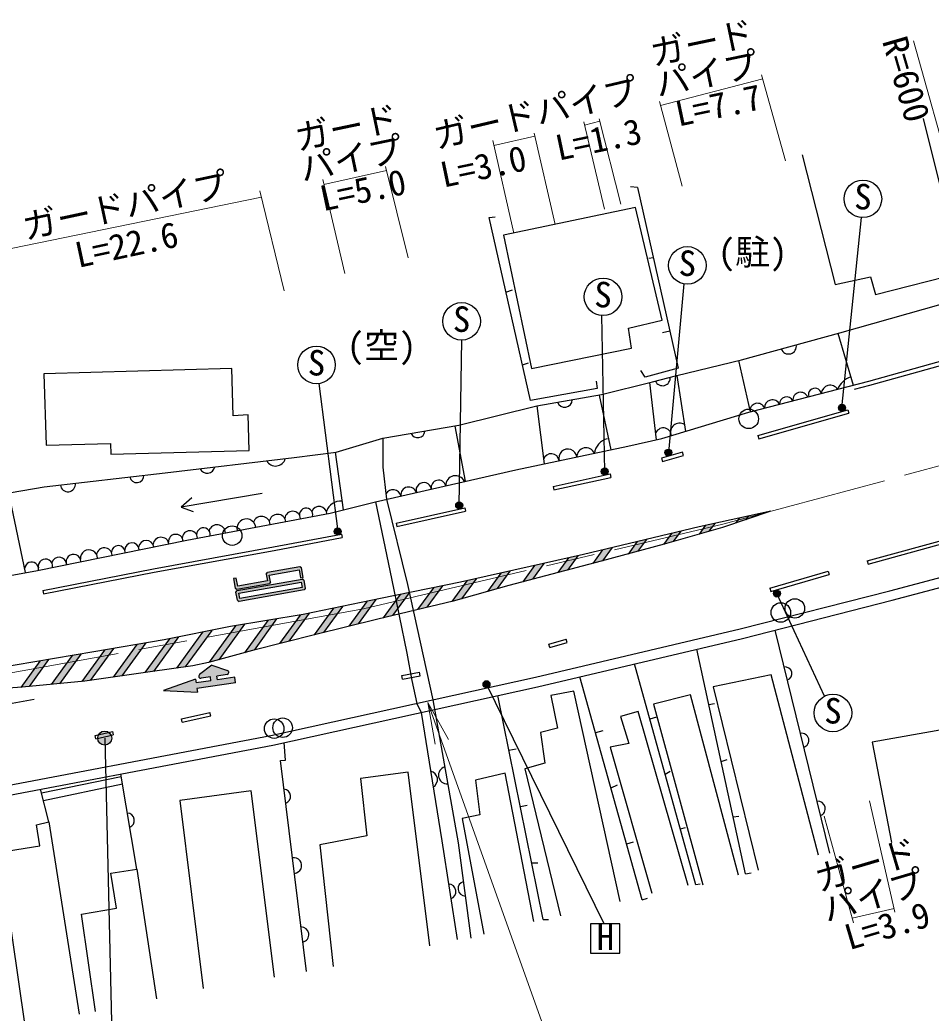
# Model space of a CAD drawing. Units: millimetres at full size, sheet at 1:1000; details may follow other scales. Extents: x 40000 to 680000, y 20000 to 380000.
# Drawn here: x 479733 to 545137, y 259937 to 331257 of the extents above; entities that cross this region are included whole.
import ezdxf
from ezdxf.enums import TextEntityAlignment as Align

# ---------------------------------------------------------------- set-up
doc = ezdxf.new("R2010")
doc.units = ezdxf.units.MM
doc.header["$LTSCALE"] = 1000
doc.linetypes.add('CHAIN', pattern=[18.5, 12, -1.5, 3.5, -1.5])
for name, color, linetype, lineweight in [('M-BGD', 7, 'Continuous', 25), ('M-BGD-EXST', 7, 'Continuous', 25), ('M-BMK', 2, 'CHAIN', 13), ('M-STR-HTXT', 7, 'Continuous', 13), ('M-STR-STRC', 7, 'Continuous', 25)]:
    doc.layers.add(name, color=color, linetype=linetype, lineweight=lineweight)
doc.layers.add('M-BMK-HTXT', color=7, linetype='Continuous')
doc.styles.add('ＭＳ ゴシック', font='')
doc.styles.get('ＭＳ ゴシック').set_extended_font_data('MS Gothic')

# ---------------------------------------------------------------- blocks, each defined once
blk = doc.blocks.new('open_arrow')
at = {"color": 0, "linetype": 'Continuous', "lineweight": -2}
blk.add_lwpolyline([(7.5, 1.25), (0, 0), (7.5, -1.25)], dxfattribs=at)

msp = doc.modelspace()

# ---------------------------------------------------------------- hatches: boundary and pattern name
at = {"layer": 'M-BGD-EXST'}
for points in [[(538984, 303407, 0.41421), (538734, 303657, 0.41421), (538484, 303407, 1)], [(526530, 300182, 0.41421), (526280, 300432, 0.41421), (526030, 300182, 1)], [(521963, 298829, 0.41421), (521713, 299079, 0.41421), (521463, 298829, 1)], [(511515, 296406, 0.41421), (511265, 296656, 0.41421), (511015, 296406, 1)], [(502795, 294524, 0.41421), (502545, 294774, 0.41421), (502295, 294524, 1)], [(534316, 290061, 0.41421), (534066, 290311, 0.41421), (533816, 290061, 1)], [(513475, 283555, 0.41421), (513225, 283805, 0.41421), (512975, 283555, 1)]]:
    msp.add_hatch(color=256, dxfattribs=at).paths.add_polyline_path(points)
at = {"layer": 'M-STR-STRC'}
for points in [[(531831, 295368), (532015, 295622), (531357, 295481), (531099, 295124)], [(529605, 295106), (528948, 294965), (528488, 294330), (529189, 294532)], [(524700, 293956), (524027, 293794), (523383, 292904), (524074, 293091)], [(527165, 294549), (526493, 294387), (525917, 293590), (525977, 293607), (526617, 293791)], [(522234, 293363), (521562, 293201), (520855, 292225), (521448, 292379), (521541, 292404)], [(519774, 292777), (519111, 292628), (518346, 291570), (519030, 291749)], [(497419, 291457), (497500, 291573), (499833, 291984), (499949, 291903), (500069, 291219), (499872, 291185), (499769, 291770), (497633, 291394), (497719, 290907), (497638, 290791), (495306, 290379), (495190, 290460), (495069, 291144), (495266, 291179), (495369, 290594), (497505, 290970)], [(497419, 291457), (497500, 291573), (499833, 291984), (499949, 291903), (500069, 291219), (499872, 291185), (499769, 291770), (497633, 291394), (497719, 290907), (497638, 290791), (495306, 290379), (495190, 290460), (495069, 291144), (495266, 291179), (495369, 290594), (497505, 290970)], [(517341, 292229), (516678, 292080), (515836, 290916), (516520, 291095)], [(512475, 291133), (511812, 290984), (510739, 289501), (510840, 289525), (511433, 289693)], [(514908, 291681), (514245, 291532), (513296, 290220), (513994, 290418)], [(510065, 290617), (509413, 290483), (508278, 288915), (508949, 289075)], [(505282, 289636), (504629, 289501), (503341, 287720), (504017, 287887)], [(507674, 290127), (507022, 289993), (505818, 288329), (506489, 288489)], [(502887, 289140), (502234, 289005), (500860, 287106), (500969, 287133), (501537, 287274)], [(498163, 288240), (497532, 288135), (495854, 285816), (496438, 285975), (496544, 286002)], [(500492, 288644), (500070, 288557), (499846, 288519), (498361, 286467), (499043, 286641)], [(493499, 287423), (492851, 287295), (490984, 284714), (491604, 284804)], [(495849, 287856), (495217, 287751), (493320, 285129), (494011, 285316)], [(491122, 286953), (490474, 286824), (488709, 284385), (489084, 284439), (489330, 284475)], [(486444, 286116), (485808, 286005), (484173, 283744), (484407, 283767), (484783, 283821)], [(488773, 286520), (488137, 286410), (486436, 284059), (487056, 284148)], [(481798, 285324), (481165, 285218), (479797, 283326), (479900, 283333), (480392, 283380)], [(484118, 285716), (483485, 285610), (481984, 283533), (482581, 283591)], [(493872, 284142), (494607, 284249, 0.78564), (494635, 284540), (493521, 284925), (492634, 284246, 0.77336), (492747, 283978), (493409, 284075), (493449, 283803), (492381, 283647), (492341, 283919), (490038, 283105), (492478, 282981), (492438, 283254), (495220, 283659), (495163, 284052), (493911, 283870)], [(486322, 279687, 0.41421), (485822, 280187, 0.41421), (485322, 279687, 1)]]:
    msp.add_hatch(color=256, dxfattribs=at).paths.add_polyline_path(points)
h = msp.add_hatch(color=256, dxfattribs=at)
h.paths.add_polyline_path([(495461, 289498), (495345, 289579), (495242, 290165), (495323, 290281), (499988, 291104), (500104, 291022), (500207, 290437), (500126, 290321)])
h.paths.add_polyline_path([(495456, 290101), (499925, 290889), (499993, 290501), (495525, 289713)], flags=16)
h = msp.add_hatch(color=256, dxfattribs=at)
h.paths.add_polyline_path([(495461, 289498), (495345, 289579), (495242, 290165), (495323, 290281), (499988, 291104), (500104, 291022), (500207, 290437), (500126, 290321)])
h.paths.add_polyline_path([(495456, 290101), (499925, 290889), (499993, 290501), (495525, 289713)], flags=16)

# ---------------------------------------------------------------- linework, layer by layer
at = {"layer": 'M-BGD'}
for p, q in [((524055, 319226), (523571, 319271)), ((513405, 317060), (513846, 317121)), ((525195, 314177), (524876, 314122)), ((514622, 311703), (515090, 311866)), ((526384, 308908), (525850, 308773)), ((538449, 308752), (539541, 305021)), ((531320, 306804), (532147, 303106)), ((515806, 306491), (516230, 306621)), ((526876, 305730), (527506, 301706)), ((524932, 305217), (525398, 301100)), ((521323, 304318), (522148, 300385)), ((516837, 303550), (517357, 299379)), ((532697, 301403), (539160, 303250)), ((539160, 303250), (539228, 303010)), ((532766, 301163), (539228, 303010)), ((510946, 302095), (511683, 298123)), ((532697, 301403), (532766, 301163)), ((502373, 300219), (502938, 296069)), ((518007, 297757), (522097, 298650)), ((518061, 297513), (522151, 298406)), ((522097, 298650), (522151, 298406)), ((518007, 297757), (518061, 297513)), ((497130, 297237), (491314, 296272)), ((506744, 295130), (511660, 296231)), ((506799, 294886), (511715, 295987)), ((511660, 296231), (511715, 295987)), ((540544, 292406), (551846, 295532)), ((540611, 292165), (551913, 295291)), ((506744, 295130), (506799, 294886)), ((502827, 294324), (502873, 294079)), ((540544, 292406), (540611, 292165)), ((533571, 290442), (537741, 291672)), ((533641, 290202), (537812, 291432)), ((537741, 291672), (537812, 291432)), ((481380, 290283), (481428, 290038)), ((533571, 290442), (533641, 290202)), ((537864, 271425), (533933, 287440)), ((517710, 286439), (518936, 286779)), ((519003, 286538), (518936, 286779)), ((517777, 286198), (517710, 286439)), ((517777, 286198), (519003, 286538)), ((531813, 269937), (528328, 286070)), ((528239, 269138), (523857, 285013)), ((507159, 284170), (508409, 284410)), ((507206, 283925), (507159, 284170)), ((507206, 283925), (508456, 284164)), ((508456, 284164), (508409, 284410)), ((524387, 268077), (519913, 284081)), ((517292, 266656), (514038, 282738)), ((529187, 282092), (529597, 282181)), ((491325, 281074), (493373, 281531)), ((491379, 280830), (491325, 281074)), ((491379, 280830), (493427, 281287)), ((493427, 281287), (493373, 281531)), ((525425, 281187), (524949, 281055)), ((485126, 279872), (486378, 280159)), ((485182, 279628), (485126, 279872)), ((485182, 279628), (486434, 279915)), ((486378, 280159), (486434, 279915)), ((521567, 280210), (521036, 280061)), ((515350, 278898), (514836, 278794)), ((530070, 278003), (530489, 278145)), ((481279, 275747), (487002, 276937)), ((488128, 270269), (486973, 277107)), ((526409, 277281), (526048, 277075)), ((481816, 273675), (481210, 276013)), ((481417, 275214), (487093, 276394)), ((522601, 276316), (522150, 276079)), ((516144, 274840), (515656, 274741)), ((530927, 274036), (531340, 274080)), ((527483, 273252), (527130, 273154)), ((523754, 272203), (523271, 272068)), ((516901, 270713), (516472, 270708)), ((531813, 269937), (532220, 270018)), ((528569, 269189), (528239, 269138)), ((524387, 268077), (524772, 268201)), ((517292, 266656), (517681, 266665))]:
    msp.add_line(p, q, dxfattribs=at)
for points in [[(535887, 321561), (538244, 312258), (540781, 312802), (541144, 311534), (547332, 313117), (544600, 324185)], [(524055, 319226), (526987, 306237), (524612, 305596), (524311, 306086)], [(521099, 305315), (521177, 304794), (516387, 303935), (513405, 317060)], [(417879, 294894), (419518, 294888), (428773, 295170), (440613, 295631), (451508, 295676), (462890, 296027), (466630, 296071), (476711, 296907), (481485, 297720), (490165, 298732), (499426, 299831), (502445, 300228), (505789, 301218), (511227, 302143), (516837, 303550), (521486, 304345), (525138, 305269), (526876, 305730), (531517, 306852), (538586, 308790), (549505, 311872), (558642, 314382), (563836, 315646)], [(420881, 283490), (423208, 283434), (426834, 283855), (435359, 284695), (443964, 285702), (451369, 287114), (463202, 288689), (470880, 289879), (480991, 291728), (491727, 293907), (502003, 295831), (505256, 296661), (515335, 298954), (523366, 300640), (525811, 301193), (532063, 303084), (540656, 305310), (550002, 307933), (559456, 310554), (564835, 312048)], [(480147, 291573), (478932, 297285), (476946, 309190)], [(539642, 304737), (540735, 305020), (548216, 307120)], [(505789, 301218), (505789, 299149), (506052, 296842), (507548, 290710), (509373, 282427), (511200, 272159), (512110, 265309)], [(448484, 271226), (461574, 273318), (474550, 275461), (497749, 279866), (516738, 284049), (531434, 287524), (542166, 290267), (561425, 295372), (568882, 297477)], [(448523, 270524), (461686, 272627), (474672, 274772), (497890, 279180), (516894, 283367), (531601, 286844), (542342, 289589), (561610, 294697), (569069, 296802)], [(492071, 296944), (491314, 296272), (492181, 295967)], [(505256, 296661), (506403, 291154), (507513, 285772), (507871, 283814), (508232, 282175), (508529, 281524), (510013, 272311), (511124, 265224)], [(481380, 290283), (489333, 291847), (497933, 293411), (502827, 294324)], [(481428, 290038), (489380, 291602), (497978, 293165), (502873, 294079)], [(537047, 271277), (533650, 284237), (529501, 283355), (532735, 270200)], [(522829, 267963), (519491, 283049), (517847, 282739), (518324, 280406), (517109, 280096), (517407, 277879), (515968, 277468), (518538, 266913)], [(531323, 269838), (527861, 282798), (525215, 282112), (528743, 269153)], [(527708, 269091), (524114, 281595), (522832, 281238), (523441, 279306), (522096, 279033), (525102, 268541)], [(553312, 275502), (552424, 280378), (546471, 279212), (546168, 280332), (540915, 279398), (542293, 272190)], [(500295, 262917), (498441, 278083), (498788, 278109), (498705, 279359)], [(509159, 264759), (507601, 277235), (504186, 276793), (504645, 272667), (501266, 272031), (502221, 263286)], [(516628, 266511), (514565, 277164), (512429, 276657), (512755, 274178), (511469, 273924), (513030, 265597)], [(498008, 262509), (496323, 275907), (491207, 275205), (492892, 261702)], [(480083, 259187), (478284, 271484), (481176, 271953), (480915, 273463), (481816, 273675), (483998, 259860)], [(485158, 260065), (484155, 267042), (486666, 267466), (486271, 269993), (488128, 270269), (489545, 260957)]]:
    msp.add_lwpolyline(points, dxfattribs=at)
for points in [[(514441, 315791), (516445, 306230), (523621, 307681), (523420, 309124), (525839, 309706), (523914, 317782)], [(481444, 305841), (481618, 300727), (486232, 300845), (486261, 300070), (496201, 300345), (496112, 302895), (495035, 302830), (494956, 306234)], [(527292, 300212), (525790, 299775), (525860, 299535), (527362, 299972)]]:
    msp.add_lwpolyline(points, close=True, dxfattribs=at)
for centre in [(532047, 302606), (494970, 294222), (535353, 288996), (534347, 288703), (497984, 280364), (498593, 280433)]:
    msp.add_circle(centre, 700, dxfattribs=at)
for centre, radius, start, end in [((534907, 307828), 564, 199.92431, 10.74309), ((525858, 305551), 562, 203.90357, 5.85), ((539912, 304092), 1619, 109.67765, 156.72321), ((536799, 304348), 464, 10.08069, 198.96843), ((537891, 304385), 637, 33.03443, 176.01469), ((518836, 303979), 544, 198.84243, 0.58485), ((533747, 303401), 577, 26.02419, 183.02493), ((534759, 303697), 496, 24.06856, 184.98056), ((535768, 303956), 559, 23.23934, 185.80978), ((532671, 303195), 531, 19.38786, 189.66126), ((508285, 301774), 520, 204.07654, 355.22698), ((525911, 301378), 579, 2.0309, 165.54227), ((527081, 301654), 645, 57.31725, 203.32576), ((522179, 299980), 1224, 103.05457, 172.63929), ((519060, 299783), 653, 7.80123, 195.90769), ((520364, 299873), 657, 23.61262, 180.0963), ((498086, 299942), 720, 208.61767, 344.91401), ((517864, 299530), 574, 7.50057, 162.597), ((493179, 299254), 550, 204.05934, 349.47234), ((488125, 298545), 514, 192.24133, 1.05796), ((509783, 297675), 529, 14.49576, 191.14482), ((510999, 297821), 704, 24.53436, 181.10622), ((483180, 297921), 546, 187.04168, 6.25761), ((506520, 296953), 573, 12.32303, 152.83123), ((507647, 297143), 572, 18.90662, 186.73395), ((508719, 297481), 552, 9.53238, 196.1082), ((502742, 295638), 1059, 83.93636, 161.95765), ((500280, 295718), 478, 345.087, 185.30966), ((501220, 295766), 552, 2.22112, 160.73031), ((495993, 294738), 682, 7.93054, 193.27379), ((497080, 294988), 619, 3.41565, 160.28953), ((498229, 295146), 605, 8.52276, 168.96398), ((499308, 295410), 561, 2.16081, 175.35884), ((491931, 294025), 548, 2.39019, 178.93973), ((492909, 294288), 495, 352.05806, 180.59933), ((493883, 294410), 597, 1.18924, 163.69167), ((488811, 293320), 559, 10.99025, 172.36579), ((489866, 293528), 578, 11.6467, 172.40664), ((490919, 293796), 522, 5.73027, 184.72356), ((484692, 292591), 613, 1.16218, 186.05868), ((485798, 292784), 562, 3.38614, 171.95827), ((486796, 293006), 498, 0.11112, 176.21746), ((487782, 293187), 518, 2.70048, 181.50255), ((481571, 292023), 519, 351.91422, 192.11321), ((482548, 292129), 542, 2.61099, 164.53182), ((483583, 292350), 530, 1.27233, 201.67782), ((480575, 291839), 494, 348.64738, 175.61912), ((534658, 284309), 489, 288.7496, 98.83793), ((535856, 279522), 508, 285.99896, 101.58857), ((510389, 277019), 614, 105.05734, 275.11661), ((509103, 276706), 606, 298.39348, 79.90603), ((498650, 275510), 512, 288.75237, 85.18876), ((536996, 274620), 542, 292.49473, 95.09279), ((487413, 273770), 533, 292.80816, 86.36891), ((499399, 270536), 563, 273.36518, 100.57596), ((510493, 268663), 538, 288.56167, 89.2533), ((511716, 268873), 536, 106.04762, 269.08952), ((499912, 265577), 554, 282.91768, 91.02345)]:
    msp.add_arc(centre, radius, start, end, dxfattribs=at)
at = {"layer": 'M-BGD-EXST'}
for p, q in [((538734, 303407), (540138, 317058)), ((527376, 312303), (526280, 300182)), ((521713, 298829), (521513, 310023)), ((511265, 296406), (511465, 308261)), ((501189, 305139), (502545, 294524)), ((537491, 282698), (534066, 290061)), ((521658, 266340), (513225, 283555)), ((522786, 266340), (520686, 266340)), ((520686, 266340), (520686, 264240)), ((522786, 264240), (522786, 266340)), ((520686, 264240), (522786, 264240))]:
    msp.add_line(p, q, dxfattribs=at)
for centre, radius in [((540240, 318405), 1350), ((527639, 313627), 1350), ((521588, 311371), 1350), ((511438, 309611), 1350), ((501023, 306478), 1350), ((538734, 303407), 250), ((526280, 300182), 250), ((521713, 298829), 250), ((511265, 296406), 250), ((502545, 294524), 250), ((534066, 290061), 250), ((513225, 283555), 250), ((538093, 281489), 1350)]:
    msp.add_circle(centre, radius, dxfattribs=at)
at = {"layer": 'M-BMK'}
msp.add_lwpolyline([(393781, 273546), (424626, 276264), (449767, 279605), (474987, 283622), (504401, 288975), (530194, 295040), (557600, 302440), (566794, 304993)], dxfattribs=at)
at = {"layer": 'M-STR-HTXT'}
for p, q in [((551955, 300916), (543860, 329743)), ((525722, 325103), (533050, 327018)), ((532970, 327306), (534684, 321130)), ((525641, 325406), (527269, 319316)), ((520203, 323938), (521702, 317674)), ((520259, 323704), (521363, 323980)), ((521318, 324160), (522856, 318014)), ((516645, 323114), (518160, 316573)), ((513674, 322597), (515182, 315947)), ((516695, 322899), (513757, 322233)), ((501552, 319431), (506051, 320441)), ((507609, 314172), (505980, 320727)), ((501466, 319795), (503058, 313038)), ((498695, 311806), (496956, 318976)), ((497068, 318517), (475554, 314110)), ((542543, 267179), (540711, 275182)), ((537472, 274086), (539571, 266412)), ((539476, 266760), (542481, 267447))]:
    msp.add_line(p, q, dxfattribs=at)
msp.add_lwpolyline([(509005, 282252), (522016, 245835), (539169, 245835)], dxfattribs=at)
at = {"layer": 'M-STR-STRC'}
for p, q in [((531357, 295481), (531099, 295124)), ((532015, 295622), (531831, 295368)), ((528948, 294965), (528488, 294330)), ((529605, 295106), (529189, 294532)), ((524700, 293956), (524074, 293091)), ((526493, 294387), (525917, 293590)), ((527165, 294549), (526617, 293791)), ((521562, 293201), (520855, 292225)), ((522234, 293363), (521541, 292404)), ((524027, 293794), (523383, 292904)), ((519111, 292628), (518346, 291570)), ((519774, 292777), (519030, 291749)), ((499833, 291984), (497500, 291573)), ((499833, 291984), (497500, 291573)), ((497633, 291394), (499769, 291770)), ((497633, 291394), (499769, 291770)), ((499769, 291770), (499872, 291185)), ((499769, 291770), (499872, 291185)), ((499949, 291903), (499833, 291984)), ((499949, 291903), (499833, 291984)), ((500069, 291219), (499949, 291903)), ((500069, 291219), (499949, 291903)), ((516678, 292080), (515836, 290916)), ((517341, 292229), (516520, 291095)), ((495266, 291179), (495069, 291144)), ((495266, 291179), (495069, 291144)), ((495069, 291144), (495190, 290460)), ((495069, 291144), (495190, 290460)), ((495369, 290594), (495266, 291179)), ((495369, 290594), (495266, 291179)), ((495323, 290281), (499988, 291104)), ((495323, 290281), (499988, 291104)), ((497419, 291457), (497500, 291573)), ((497419, 291457), (497500, 291573)), ((497419, 291457), (497505, 290970)), ((497419, 291457), (497505, 290970)), ((497719, 290907), (497633, 291394)), ((497719, 290907), (497633, 291394)), ((499872, 291185), (500069, 291219)), ((499872, 291185), (500069, 291219)), ((500104, 291022), (499988, 291104)), ((500104, 291022), (499988, 291104)), ((500104, 291022), (500207, 290437)), ((500104, 291022), (500207, 290437)), ((512475, 291133), (511433, 289693)), ((514245, 291532), (513296, 290220)), ((514908, 291681), (513994, 290418)), ((495190, 290460), (495306, 290379)), ((495190, 290460), (495306, 290379)), ((495242, 290165), (495323, 290281)), ((495242, 290165), (495323, 290281)), ((495306, 290379), (497638, 290791)), ((495306, 290379), (497638, 290791)), ((497505, 290970), (495369, 290594)), ((497505, 290970), (495369, 290594)), ((495456, 290101), (499925, 290889)), ((495456, 290101), (499925, 290889)), ((500126, 290321), (495461, 289498)), ((500126, 290321), (495461, 289498)), ((499993, 290501), (495525, 289713)), ((499993, 290501), (495525, 289713)), ((497719, 290907), (497638, 290791)), ((497719, 290907), (497638, 290791)), ((499925, 290889), (499993, 290501)), ((499925, 290889), (499993, 290501)), ((500207, 290437), (500126, 290321)), ((500207, 290437), (500126, 290321)), ((509413, 290483), (508278, 288915)), ((510065, 290617), (508949, 289075)), ((511812, 290984), (510739, 289501)), ((495345, 289579), (495242, 290165)), ((495345, 289579), (495242, 290165)), ((495345, 289579), (495461, 289498)), ((495345, 289579), (495461, 289498)), ((495525, 289713), (495456, 290101)), ((495525, 289713), (495456, 290101)), ((505282, 289636), (504017, 287887)), ((507022, 289993), (505818, 288329)), ((507674, 290127), (506489, 288489)), ((502234, 289005), (500860, 287106)), ((502887, 289140), (501537, 287274)), ((504629, 289501), (503341, 287720)), ((497532, 288135), (495854, 285816)), ((498163, 288240), (496544, 286002)), ((499846, 288519), (498361, 286467)), ((500492, 288644), (499043, 286641)), ((493499, 287423), (491604, 284804)), ((495217, 287751), (493320, 285129)), ((495849, 287856), (494011, 285316)), ((490474, 286824), (488709, 284385)), ((491122, 286953), (489330, 284475)), ((492851, 287295), (490984, 284714)), ((485808, 286005), (484173, 283744)), ((486444, 286116), (484783, 283821)), ((488137, 286410), (486436, 284059)), ((488773, 286520), (487056, 284148)), ((481798, 285324), (480392, 283380)), ((483485, 285610), (481984, 283533)), ((484118, 285716), (482581, 283591)), ((481165, 285218), (479797, 283326)), ((493521, 284925), (492634, 284246)), ((493521, 284925), (494635, 284540)), ((492341, 283919), (490038, 283105)), ((492341, 283919), (492381, 283647)), ((493409, 284075), (492747, 283978)), ((493449, 283803), (493409, 284075)), ((494607, 284249), (493872, 284142)), ((493911, 283870), (493872, 284142)), ((495163, 284052), (493911, 283870)), ((495220, 283659), (495163, 284052)), ((493449, 283803), (492381, 283647)), ((495220, 283659), (492438, 283254)), ((492438, 283254), (492478, 282981)), ((475596, 281548), (480753, 282486)), ((490038, 283105), (492478, 282981)), ((485822, 279687), (486589, 247863))]:
    msp.add_line(p, q, dxfattribs=at)
for points in [[(533632, 295968), (528484, 294866), (520184, 292870), (511361, 290882), (505623, 289706), (500070, 288557), (494843, 287689), (490101, 286750), (485048, 285873), (479388, 284917), (475097, 284223), (468484, 283211), (459050, 281768), (451774, 280715), (445196, 279723), (437868, 278793), (433043, 278147), (430294, 277923)], [(533632, 295968), (530154, 294809), (525977, 293607), (521448, 292379), (514831, 290654), (510840, 289525), (505430, 288236), (500969, 287133), (496438, 285975), (493270, 285115), (492154, 284884), (489084, 284439), (484407, 283767), (479900, 283333), (474769, 282992), (466244, 282370), (458414, 281676)]]:
    msp.add_lwpolyline(points, dxfattribs=at)
msp.add_circle((485822, 279687), 500, dxfattribs=at)
for centre, start, end in [((492725, 284127), 127.42396, 278.29214), ((494585, 284398), 278.29214, 70.91079)]:
    msp.add_arc(centre, 150, start, end, dxfattribs=at)

# ---------------------------------------------------------------- block references
at = {"layer": 'M-STR-HTXT', "xscale": 400, "yscale": 400, "rotation": 289.7}
msp.add_blockref('open_arrow', (509005, 282252), dxfattribs=at)

# ---------------------------------------------------------------- texts
at = {"layer": 'M-BGD-EXST', "style": 'ＭＳ ゴシック'}
for p in [(539585, 317112), (526984, 312334), (520932, 310079), (510782, 308318), (500368, 305186), (537437, 280197)]:
    msp.add_text('S', height=1833, rotation=358.508, dxfattribs=at).set_placement(p, align=Align.BOTTOM_LEFT)
msp.add_text('H', height=1833, dxfattribs=at).set_placement((521139, 263932), align=Align.BOTTOM_LEFT)
at = {"layer": 'M-BMK-HTXT', "style": 'ＭＳ ゴシック'}
for s, p in [('(駐)', (529825, 313120)), ('(空)', (503195, 306399))]:
    msp.add_text(s, height=1833, dxfattribs=at).set_placement(p, align=Align.BOTTOM_LEFT)
at = {"layer": 'M-STR-HTXT', "style": 'ＭＳ ゴシック'}
for s, rotation, p in [('ガード', 11.828, (525306, 327411)), ('R=600', 286.157, (541079, 329585)), ('パイプ', 11.828, (525644, 325186)), ('ガードパイプ', 13.281, (509782, 321449)), ('L=7.7', 11.828, (527110, 323053)), ('ガード', 11.828, (499799, 321327)), ('L=1.3', 11.828, (518513, 320606)), ('パイプ', 11.828, (500138, 319102)), ('L=3.0', 11.828, (510247, 318670)), ('ガードパイプ', 12.101, (480253, 314939)), ('L=5.0', 11.828, (501604, 316969)), ('L=22.6', 12.055, (484037, 312908)), ('ガード', 16.486, (537267, 268122)), ('パイプ', 16.486, (537785, 265932)), ('L=3.9', 16.486, (539419, 263925))]:
    msp.add_text(s, height=1833, rotation=rotation, dxfattribs=at).set_placement(p, align=Align.BOTTOM_LEFT)

doc.saveas('drawing.dxf')
